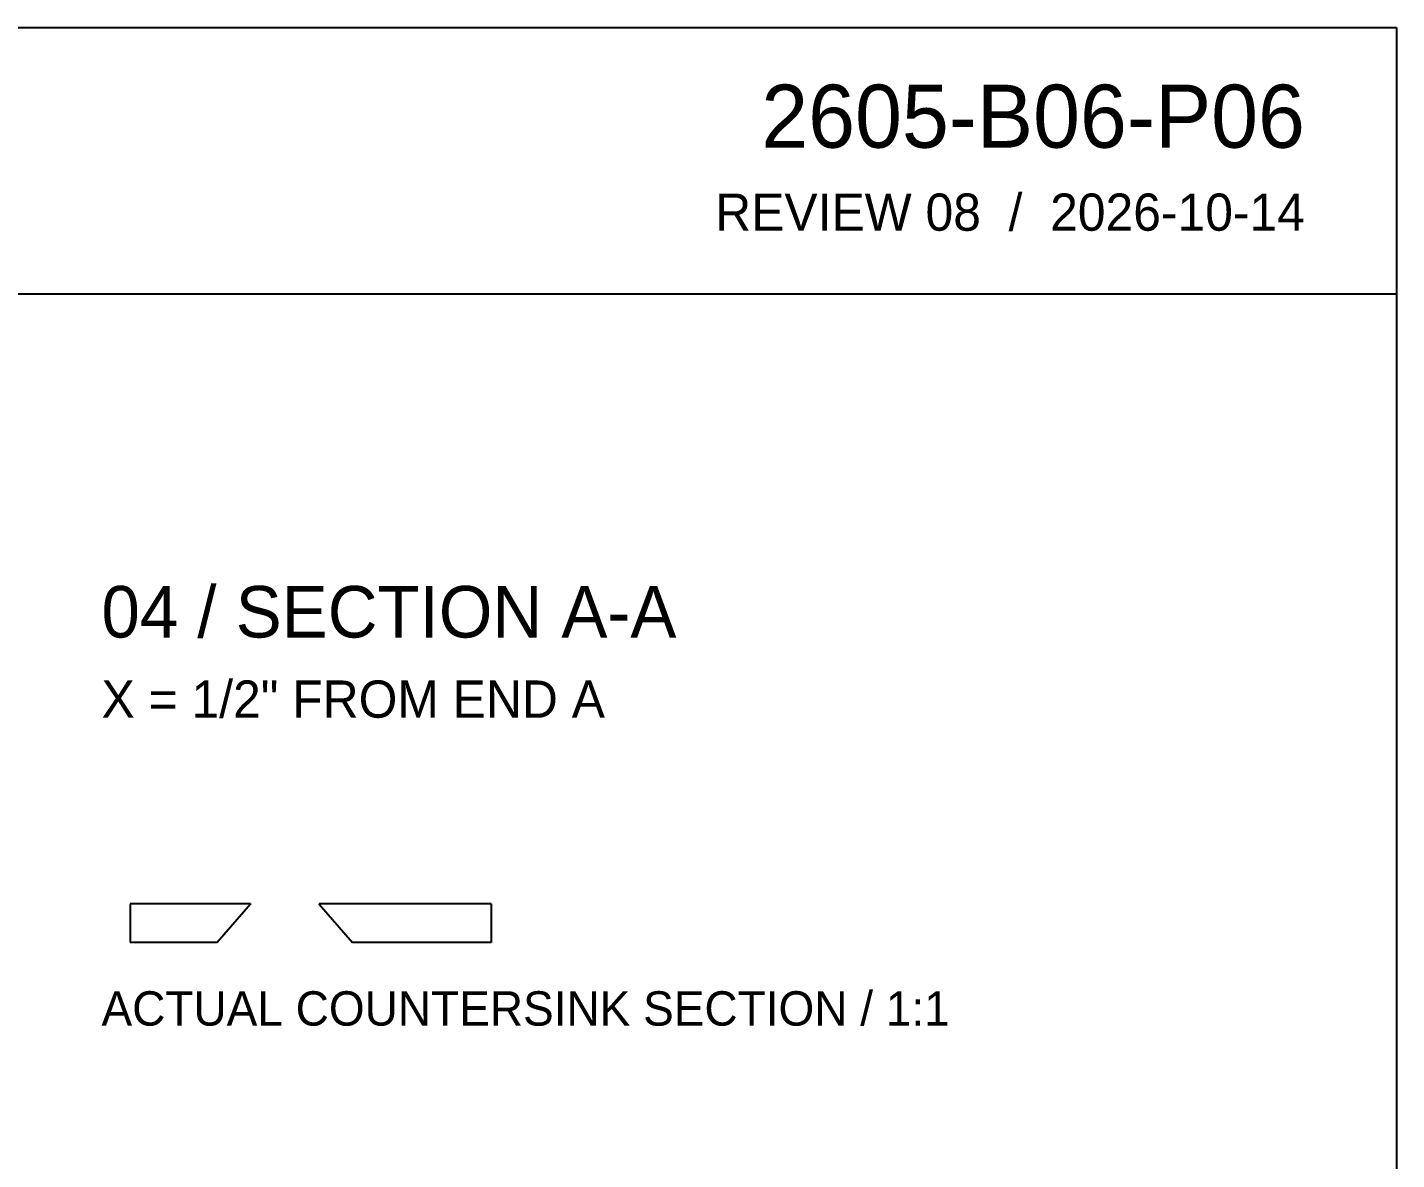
# Model space of a CAD drawing. Header units: inches. Extents: x 0.5 to 33.5, y 0.5 to 21.5.
# Drawn here: x 26.89 to 33.53, y 16.04 to 21.53 of the extents above; entities that cross this region are included whole.
import ezdxf
from ezdxf.enums import TextEntityAlignment as Align

# ---------------------------------------------------------------- set-up
doc = ezdxf.new("R2010")
doc.units = ezdxf.units.IN
doc.header["$MEASUREMENT"] = 0

msp = doc.modelspace()

# ---------------------------------------------------------------- linework, layer by layer
at = {"layer": 'OUTLINE'}
for p, q in [((0.4722, 21.5278), (33.5278, 21.5278)), ((33.5278, 21.5278), (33.5278, 0.4722)), ((0.4722, 20.2361), (33.5278, 20.2361)), ((27.9729, 17.2778), (27.3889, 17.2778)), ((27.3889, 17.2778), (27.3889, 17.0903)), ((27.9729, 17.2766), (27.8109, 17.0903)), ((27.9729, 17.2778), (27.9729, 17.2766)), ((28.3049, 17.2778), (28.3049, 17.2766)), ((29.1389, 17.2778), (28.3049, 17.2778)), ((28.3049, 17.2766), (28.4669, 17.0903)), ((29.1389, 17.2778), (29.1389, 17.0903)), ((27.8109, 17.0903), (27.3889, 17.0903)), ((29.1389, 17.0903), (28.4669, 17.0903))]:
    msp.add_line(p, q, dxfattribs=at)

# ---------------------------------------------------------------- texts
at = {"layer": 'ANNOTATION'}
for s, height, p in [('2605-B06-P06', 0.305556, (33.0833, 20.9444)), ('REVIEW 08  /  2026-10-14', 0.180556, (33.0833, 20.5417))]:
    msp.add_text(s, height=height, dxfattribs=at).set_placement(p, align=Align.RIGHT)
for s, height, p in [('04 / SECTION A-A', 0.25, (27.25, 18.5694)), ('X = 1/2" FROM END A', 0.180556, (27.25, 18.1806)), ('ACTUAL COUNTERSINK SECTION / 1:1', 0.166667, (27.25, 16.6875))]:
    msp.add_text(s, height=height, dxfattribs=at).set_placement(p)

doc.saveas('drawing.dxf')
